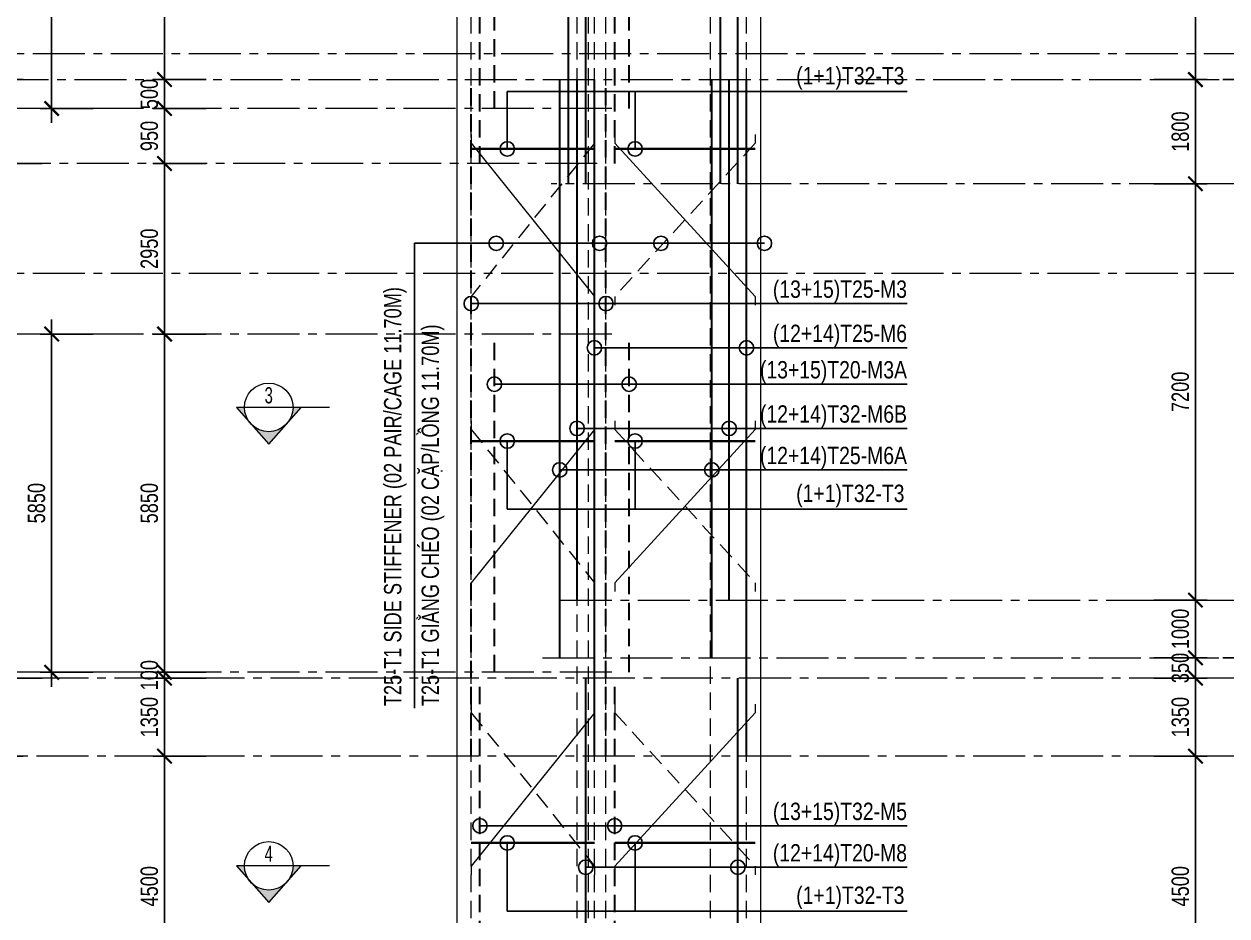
# Model space of a CAD drawing. Header units: millimetres. Extents: x 2611025 to 4139346, y -89870 to 101087.
# Drawn here: x 3475184 to 3495988, y -24263 to -8840 of the extents above; entities that cross this region are included whole.
import ezdxf
from ezdxf.enums import TextEntityAlignment as Align

# ---------------------------------------------------------------- set-up
doc = ezdxf.new("R2010")
doc.units = ezdxf.units.MM
doc.header["$LTSCALE"] = 1200
doc.header["$PDMODE"] = 35
for name, pattern in [('CENTER2', [1.125, 0.75, -0.125, 0.125, -0.125]), ('CONTINOUS', [0]), ('HIDDEN', [0.375, 0.25, -0.125])]:
    doc.linetypes.add(name, pattern=pattern)
for name, color, linetype, lineweight in [('1', 9, 'Continuous', 13), ('BOUND', 3, 'Continuous', 20), ('C1CO', 4, 'Continuous', 35), ('Grid line', 160, 'CENTER2', 5), ('HIDE', 8, 'HIDDEN', 13), ('K-THUOC', 1, 'Continuous', 18), ('LEADER', 8, 'Continuous', 9), ('T1CO', 4, 'Continuous', 20), ('T1HI', 4, 'HIDDEN', 13), ('TCHI', 4, 'HIDDEN', 30), ('TEXTMA', 2, 'Continuous', 13), ('TEXTVN', 2, 'Continuous', 20)]:
    doc.layers.add(name, color=color, linetype=linetype, lineweight=lineweight)
doc.styles.add('DB_Arial', font='arial.ttf', dxfattribs={"width": 0.8})
doc.styles.add('SMTEXT', font='arial.ttf', dxfattribs={"width": 0.75})
doc.styles.add('TEXTVN', font='VHELVCN.TTF', dxfattribs={"width": 0.8})
doc.dimstyles.new('BSV1-100', dxfattribs={"dimtxt": 300, "dimasz": 250, "dimexe": 200, "dimexo": 0, "dimgap": 108, "dimtad": 1, "dimdec": 0, "dimdsep": 46, "dimtxsty": 'SMTEXT', "dimblk": 'ARCHTICK', "dimcen": 100, "dimdle": 250, "dimclrd": 256, "dimclre": 256, "dimclrt": 1, "dimadec": 0, "dimazin": 0, "dimtfac": 1, "dimtdec": 0, "dimtix": 1, "dimtmove": 2, "dimatfit": 3, "dimfxl": 720, "dimfxlon": 1, "dimtolj": 1, "dimtzin": 0, "dimarcsym": 0})
doc.dimstyles.new('BSV25', dxfattribs={"dimtxt": 300, "dimasz": 250, "dimexe": 200, "dimexo": 0, "dimgap": 108, "dimtad": 1, "dimdec": 0, "dimlfac": 0.25, "dimdsep": 46, "dimtxsty": 'SMTEXT', "dimblk": 'ARCHTICK', "dimcen": 100, "dimdle": 250, "dimclrd": 256, "dimclre": 256, "dimclrt": 2, "dimadec": 0, "dimazin": 0, "dimtfac": 1, "dimtdec": 0, "dimtix": 1, "dimtmove": 2, "dimatfit": 3, "dimfxl": 800, "dimfxlon": 1, "dimtolj": 1, "dimtzin": 0, "dimarcsym": 0})

# ---------------------------------------------------------------- blocks, each defined once
blk = doc.blocks.new('_ArchTick')
at = {"color": 0, "linetype": 'ByBlock', "const_width": 0.15}
blk.add_lwpolyline([(-0.5, -0.5), (0.5, 0.5)], dxfattribs=at)
blk = doc.blocks.new('SIGSEC')
at = {"layer": '1', "lineweight": 9}
h = blk.add_hatch(color=256, dxfattribs=at)
h.dxf.hatch_style = 1
h.paths.add_polyline_path([(-420, 0), (-560, 0), (-315, -278, -0.182676)])
h = blk.add_hatch(color=256, dxfattribs=at)
h.dxf.hatch_style = 1
h.paths.add_polyline_path([(560, 0), (420, 0, -0.182676), (315, -278)])
h = blk.add_hatch(color=256, dxfattribs=at)
h.dxf.hatch_style = 1
h.paths.add_polyline_path([(315, -278, -0.451416), (-315, -278), (0, -635)])
at = {"layer": '1', "lineweight": 9, "elevation": 0}
blk.add_lwpolyline([(1050, 0), (-560, 0), (0, -635), (560, 0)], dxfattribs=at)
at = {"layer": '1', "lineweight": 9}
blk.add_circle((0, 0), 420, dxfattribs=at)
at = {"layer": 'BOUND', "lineweight": 9, "style": 'TEXTVN', "width": 0.8}
blk.add_attdef('SEC', text='', height=280, dxfattribs=at).set_placement((0, 210, 0), align=Align.MIDDLE_CENTER)
blk = doc.blocks.new('*D1133')
at = {"layer": 'Defpoints', "color": 0, "transparency": 16777216}
for p in [(3502108, -4850), (3466995, -9350), (3502108, -9350)]:
    blk.add_point(p, dxfattribs=at)
at = {"layer": 'K-THUOC', "lineweight": -2, "transparency": 16777216}
for p, q in [((3466995, -4600), (3466995, -9600)), ((3467715, -4850), (3466795, -4850)), ((3467715, -9350), (3466795, -9350))]:
    blk.add_line(p, q, dxfattribs=at)
at = {"layer": 'K-THUOC', "lineweight": -2, "transparency": 16777216, "xscale": 250, "yscale": 250, "zscale": 250}
for p, rotation in [((3466995, -4850), 90), ((3466995, -9350), 270)]:
    blk.add_blockref('_ArchTick', p, dxfattribs=dict(at, rotation=rotation))
at = {"layer": 'K-THUOC', "color": 1, "transparency": 16777216, "insert": (3466734, -7100), "char_height": 300, "attachment_point": 5, "rotation": 90, "style": 'SMTEXT'}
blk.add_mtext('\\A1;4500', dxfattribs=at)
blk = doc.blocks.new('*D1134')
at = {"layer": 'Defpoints', "color": 0, "transparency": 16777216}
for p in [(3502108, -9350), (3466995, -13150), (3502108, -13150)]:
    blk.add_point(p, dxfattribs=at)
at = {"layer": 'K-THUOC', "lineweight": -2, "transparency": 16777216}
for p, q in [((3466995, -9100), (3466995, -13400)), ((3467715, -9350), (3466795, -9350)), ((3467715, -13150), (3466795, -13150))]:
    blk.add_line(p, q, dxfattribs=at)
at = {"layer": 'K-THUOC', "lineweight": -2, "transparency": 16777216, "xscale": 250, "yscale": 250, "zscale": 250}
for p, rotation in [((3466995, -9350), 90), ((3466995, -13150), 270)]:
    blk.add_blockref('_ArchTick', p, dxfattribs=dict(at, rotation=rotation))
at = {"layer": 'K-THUOC', "color": 1, "transparency": 16777216, "insert": (3466734, -11250), "char_height": 300, "attachment_point": 5, "rotation": 90, "style": 'SMTEXT'}
blk.add_mtext('\\A1;3800', dxfattribs=at)
blk = doc.blocks.new('*D1143')
at = {"layer": 'Defpoints', "color": 0, "transparency": 16777216}
for p in [(3488668, -5750), (3488668, -9800), (3495443, -9800)]:
    blk.add_point(p, dxfattribs=at)
at = {"layer": 'K-THUOC', "lineweight": -2, "transparency": 16777216}
for p, q in [((3495443, -5500), (3495443, -10050)), ((3494723, -5750), (3495643, -5750)), ((3494723, -9800), (3495643, -9800))]:
    blk.add_line(p, q, dxfattribs=at)
at = {"layer": 'K-THUOC', "lineweight": -2, "transparency": 16777216, "xscale": 250, "yscale": 250, "zscale": 250}
for p, rotation in [((3495443, -5750), 90), ((3495443, -9800), 270)]:
    blk.add_blockref('_ArchTick', p, dxfattribs=dict(at, rotation=rotation))
at = {"layer": 'K-THUOC', "color": 1, "transparency": 16777216, "insert": (3495182, -7775), "char_height": 300, "attachment_point": 5, "rotation": 90, "style": 'SMTEXT'}
blk.add_mtext('\\A1;4050', dxfattribs=at)
blk = doc.blocks.new('*D1144')
at = {"layer": 'Defpoints', "color": 0, "transparency": 16777216}
for p in [(3488668, -9800), (3488668, -11600), (3495443, -11600)]:
    blk.add_point(p, dxfattribs=at)
at = {"layer": 'K-THUOC', "lineweight": -2, "transparency": 16777216}
for p, q in [((3495443, -9550), (3495443, -11850)), ((3494723, -9800), (3495643, -9800)), ((3494723, -11600), (3495643, -11600))]:
    blk.add_line(p, q, dxfattribs=at)
at = {"layer": 'K-THUOC', "lineweight": -2, "transparency": 16777216, "xscale": 250, "yscale": 250, "zscale": 250}
for p, rotation in [((3495443, -9800), 90), ((3495443, -11600), 270)]:
    blk.add_blockref('_ArchTick', p, dxfattribs=dict(at, rotation=rotation))
at = {"layer": 'K-THUOC', "color": 1, "transparency": 16777216, "insert": (3495182, -10700), "char_height": 300, "attachment_point": 5, "rotation": 90, "style": 'SMTEXT'}
blk.add_mtext('\\A1;1800', dxfattribs=at)
blk = doc.blocks.new('*D1145')
at = {"layer": 'Defpoints', "color": 0, "transparency": 16777216}
for p in [(3488668, -11600), (3488668, -18800), (3495443, -18800)]:
    blk.add_point(p, dxfattribs=at)
at = {"layer": 'K-THUOC', "lineweight": -2, "transparency": 16777216}
for p, q in [((3495443, -11350), (3495443, -19050)), ((3494723, -11600), (3495643, -11600)), ((3494723, -18800), (3495643, -18800))]:
    blk.add_line(p, q, dxfattribs=at)
at = {"layer": 'K-THUOC', "lineweight": -2, "transparency": 16777216, "xscale": 250, "yscale": 250, "zscale": 250}
for p, rotation in [((3495443, -11600), 90), ((3495443, -18800), 270)]:
    blk.add_blockref('_ArchTick', p, dxfattribs=dict(at, rotation=rotation))
at = {"layer": 'K-THUOC', "color": 1, "transparency": 16777216, "insert": (3495182, -15200), "char_height": 300, "attachment_point": 5, "rotation": 90, "style": 'SMTEXT'}
blk.add_mtext('\\A1;7200', dxfattribs=at)
blk = doc.blocks.new('*D1146')
at = {"layer": 'Defpoints', "color": 0, "transparency": 16777216}
for p in [(3488668, -18800), (3488668, -19800), (3495443, -19800)]:
    blk.add_point(p, dxfattribs=at)
at = {"layer": 'K-THUOC', "lineweight": -2, "transparency": 16777216}
for p, q in [((3495443, -18550), (3495443, -20050)), ((3494723, -18800), (3495643, -18800)), ((3494723, -19800), (3495643, -19800))]:
    blk.add_line(p, q, dxfattribs=at)
at = {"layer": 'K-THUOC', "lineweight": -2, "transparency": 16777216, "xscale": 250, "yscale": 250, "zscale": 250}
for p, rotation in [((3495443, -18800), 90), ((3495443, -19800), 270)]:
    blk.add_blockref('_ArchTick', p, dxfattribs=dict(at, rotation=rotation))
at = {"layer": 'K-THUOC', "color": 1, "transparency": 16777216, "insert": (3495182, -19300), "char_height": 300, "attachment_point": 5, "rotation": 90, "style": 'SMTEXT'}
blk.add_mtext('\\A1;1000', dxfattribs=at)
blk = doc.blocks.new('*D1147')
at = {"layer": 'Defpoints', "color": 0, "transparency": 16777216}
for p in [(3488668, -20150), (3488668, -21500), (3495443, -21500)]:
    blk.add_point(p, dxfattribs=at)
at = {"layer": 'K-THUOC', "lineweight": -2, "transparency": 16777216}
for p, q in [((3495443, -19900), (3495443, -21750)), ((3494723, -20150), (3495643, -20150)), ((3494723, -21500), (3495643, -21500))]:
    blk.add_line(p, q, dxfattribs=at)
at = {"layer": 'K-THUOC', "lineweight": -2, "transparency": 16777216, "xscale": 250, "yscale": 250, "zscale": 250}
for p, rotation in [((3495443, -20150), 90), ((3495443, -21500), 270)]:
    blk.add_blockref('_ArchTick', p, dxfattribs=dict(at, rotation=rotation))
at = {"layer": 'K-THUOC', "color": 1, "transparency": 16777216, "insert": (3495182, -20825), "char_height": 300, "attachment_point": 5, "rotation": 90, "style": 'SMTEXT'}
blk.add_mtext('\\A1;1350', dxfattribs=at)
blk = doc.blocks.new('*D1148')
at = {"layer": 'Defpoints', "color": 0, "transparency": 16777216}
for p in [(3488668, -21500), (3488668, -26000), (3495443, -26000)]:
    blk.add_point(p, dxfattribs=at)
at = {"layer": 'K-THUOC', "lineweight": -2, "transparency": 16777216}
for p, q in [((3495443, -21250), (3495443, -26250)), ((3494723, -21500), (3495643, -21500)), ((3494723, -26000), (3495643, -26000))]:
    blk.add_line(p, q, dxfattribs=at)
at = {"layer": 'K-THUOC', "lineweight": -2, "transparency": 16777216, "xscale": 250, "yscale": 250, "zscale": 250}
for p, rotation in [((3495443, -21500), 90), ((3495443, -26000), 270)]:
    blk.add_blockref('_ArchTick', p, dxfattribs=dict(at, rotation=rotation))
at = {"layer": 'K-THUOC', "color": 1, "transparency": 16777216, "insert": (3495182, -23750), "char_height": 300, "attachment_point": 5, "rotation": 90, "style": 'SMTEXT'}
blk.add_mtext('\\A1;4500', dxfattribs=at)
blk = doc.blocks.new('*D1149')
at = {"layer": 'Defpoints', "color": 0, "transparency": 16777216}
for p in [(3488168, -20150), (3499248, -20150), (3488168, -26000)]:
    blk.add_point(p, dxfattribs=at)
at = {"layer": 'K-THUOC', "lineweight": -2, "transparency": 16777216}
for p, q in [((3499248, -26250), (3499248, -19900)), ((3498528, -20150), (3499448, -20150)), ((3498528, -26000), (3499448, -26000))]:
    blk.add_line(p, q, dxfattribs=at)
at = {"layer": 'K-THUOC', "lineweight": -2, "transparency": 16777216, "xscale": 250, "yscale": 250, "zscale": 250}
for p, rotation in [((3499248, -20150), 90), ((3499248, -26000), 270)]:
    blk.add_blockref('_ArchTick', p, dxfattribs=dict(at, rotation=rotation))
at = {"layer": 'K-THUOC', "color": 1, "transparency": 16777216, "insert": (3498987, -23075), "char_height": 300, "attachment_point": 5, "rotation": 90, "style": 'SMTEXT'}
blk.add_mtext('\\A1;5850', dxfattribs=at)
blk = doc.blocks.new('*D1150')
at = {"layer": 'Defpoints', "color": 0, "transparency": 16777216}
for p in [(3488318, -9800), (3498931, -9800), (3488318, -21500)]:
    blk.add_point(p, dxfattribs=at)
at = {"layer": 'K-THUOC', "lineweight": -2, "transparency": 16777216}
for p, q in [((3498931, -21750), (3498931, -9550)), ((3498211, -9800), (3499131, -9800)), ((3498211, -21500), (3499131, -21500))]:
    blk.add_line(p, q, dxfattribs=at)
at = {"layer": 'K-THUOC', "lineweight": -2, "transparency": 16777216, "xscale": 250, "yscale": 250, "zscale": 250}
for p, rotation in [((3498931, -9800), 90), ((3498931, -21500), 270)]:
    blk.add_blockref('_ArchTick', p, dxfattribs=dict(at, rotation=rotation))
at = {"layer": 'K-THUOC', "color": 1, "transparency": 16777216, "insert": (3498670, -15650), "char_height": 300, "attachment_point": 5, "rotation": 90, "style": 'SMTEXT'}
blk.add_mtext('\\A1;11700', dxfattribs=at)
blk = doc.blocks.new('*D1151')
at = {"layer": 'Defpoints', "color": 0, "transparency": 16777216}
for p in [(3488168, -2600), (3499248, -2600), (3488168, -11600)]:
    blk.add_point(p, dxfattribs=at)
at = {"layer": 'K-THUOC', "lineweight": -2, "transparency": 16777216}
for p, q in [((3499248, -11850), (3499248, -2350)), ((3498528, -2600), (3499448, -2600)), ((3498528, -11600), (3499448, -11600))]:
    blk.add_line(p, q, dxfattribs=at)
at = {"layer": 'K-THUOC', "lineweight": -2, "transparency": 16777216, "xscale": 250, "yscale": 250, "zscale": 250}
for p, rotation in [((3499248, -2600), 90), ((3499248, -11600), 270)]:
    blk.add_blockref('_ArchTick', p, dxfattribs=dict(at, rotation=rotation))
at = {"layer": 'K-THUOC', "color": 1, "transparency": 16777216, "insert": (3498987, -7100), "char_height": 300, "attachment_point": 5, "rotation": 90, "style": 'SMTEXT'}
blk.add_mtext('\\A1;9000', dxfattribs=at)
blk = doc.blocks.new('*D1153')
at = {"layer": 'Defpoints', "color": 0, "transparency": 16777216}
for p in [(3488018, -9800), (3498039, -9800), (3486758, -18800)]:
    blk.add_point(p, dxfattribs=at)
at = {"layer": 'K-THUOC', "lineweight": -2, "transparency": 16777216}
for p, q in [((3498039, -19050), (3498039, -9550)), ((3497319, -9800), (3498239, -9800)), ((3497319, -18800), (3498239, -18800))]:
    blk.add_line(p, q, dxfattribs=at)
at = {"layer": 'K-THUOC', "lineweight": -2, "transparency": 16777216, "xscale": 250, "yscale": 250, "zscale": 250}
for p, rotation in [((3498039, -9800), 90), ((3498039, -18800), 270)]:
    blk.add_blockref('_ArchTick', p, dxfattribs=dict(at, rotation=rotation))
at = {"layer": 'K-THUOC', "color": 1, "transparency": 16777216, "insert": (3497778, -14300), "char_height": 300, "attachment_point": 5, "rotation": 90, "style": 'SMTEXT'}
blk.add_mtext('\\A1;9000', dxfattribs=at)
blk = doc.blocks.new('*D1154')
at = {"layer": 'Defpoints', "color": 0, "transparency": 16777216}
for p in [(3487718, -9800), (3496634, -9800), (3486458, -19800)]:
    blk.add_point(p, dxfattribs=at)
at = {"layer": 'K-THUOC', "lineweight": -2, "transparency": 16777216}
for p, q in [((3496634, -20050), (3496634, -9550)), ((3495914, -9800), (3496834, -9800)), ((3495914, -19800), (3496834, -19800))]:
    blk.add_line(p, q, dxfattribs=at)
at = {"layer": 'K-THUOC', "lineweight": -2, "transparency": 16777216, "xscale": 250, "yscale": 250, "zscale": 250}
for p, rotation in [((3496634, -9800), 90), ((3496634, -19800), 270)]:
    blk.add_blockref('_ArchTick', p, dxfattribs=dict(at, rotation=rotation))
at = {"layer": 'K-THUOC', "color": 1, "transparency": 16777216, "insert": (3496373, -14800), "char_height": 300, "attachment_point": 5, "rotation": 90, "style": 'SMTEXT'}
blk.add_mtext('\\A1;10000', dxfattribs=at)
blk = doc.blocks.new('*D1156')
at = {"layer": 'Defpoints', "color": 0, "transparency": 16777216}
for p in [(3482668, -2500), (3477613, -9800), (3482668, -9800)]:
    blk.add_point(p, dxfattribs=at)
at = {"layer": 'K-THUOC', "lineweight": -2, "transparency": 16777216}
for p, q in [((3477613, -2250), (3477613, -10050)), ((3478333, -2500), (3477413, -2500)), ((3478333, -9800), (3477413, -9800))]:
    blk.add_line(p, q, dxfattribs=at)
at = {"layer": 'K-THUOC', "lineweight": -2, "transparency": 16777216, "xscale": 250, "yscale": 250, "zscale": 250}
for p, rotation in [((3477613, -2500), 90), ((3477613, -9800), 270)]:
    blk.add_blockref('_ArchTick', p, dxfattribs=dict(at, rotation=rotation))
at = {"layer": 'K-THUOC', "color": 1, "transparency": 16777216, "insert": (3477351, -6150), "char_height": 300, "attachment_point": 5, "rotation": 90, "style": 'SMTEXT'}
blk.add_mtext('\\A1;7300', dxfattribs=at)
blk = doc.blocks.new('*D1157')
at = {"layer": 'Defpoints', "color": 0, "transparency": 16777216}
for p in [(3482668, -11250), (3477613, -14200), (3482668, -14200)]:
    blk.add_point(p, dxfattribs=at)
at = {"layer": 'K-THUOC', "lineweight": -2, "transparency": 16777216}
for p, q in [((3477613, -11000), (3477613, -14450)), ((3478333, -11250), (3477413, -11250)), ((3478333, -14200), (3477413, -14200))]:
    blk.add_line(p, q, dxfattribs=at)
at = {"layer": 'K-THUOC', "lineweight": -2, "transparency": 16777216, "xscale": 250, "yscale": 250, "zscale": 250}
for p, rotation in [((3477613, -11250), 90), ((3477613, -14200), 270)]:
    blk.add_blockref('_ArchTick', p, dxfattribs=dict(at, rotation=rotation))
at = {"layer": 'K-THUOC', "color": 1, "transparency": 16777216, "insert": (3477351, -12725), "char_height": 300, "attachment_point": 5, "rotation": 90, "style": 'SMTEXT'}
blk.add_mtext('\\A1;2950', dxfattribs=at)
blk = doc.blocks.new('*D1158')
at = {"layer": 'Defpoints', "color": 0, "transparency": 16777216}
for p in [(3482668, -20150), (3477613, -21500), (3482668, -21500)]:
    blk.add_point(p, dxfattribs=at)
at = {"layer": 'K-THUOC', "lineweight": -2, "transparency": 16777216}
for p, q in [((3477613, -19900), (3477613, -21750)), ((3478333, -20150), (3477413, -20150)), ((3478333, -21500), (3477413, -21500))]:
    blk.add_line(p, q, dxfattribs=at)
at = {"layer": 'K-THUOC', "lineweight": -2, "transparency": 16777216, "xscale": 250, "yscale": 250, "zscale": 250}
for p, rotation in [((3477613, -20150), 90), ((3477613, -21500), 270)]:
    blk.add_blockref('_ArchTick', p, dxfattribs=dict(at, rotation=rotation))
at = {"layer": 'K-THUOC', "color": 1, "transparency": 16777216, "insert": (3477351, -20825), "char_height": 300, "attachment_point": 5, "rotation": 90, "style": 'SMTEXT'}
blk.add_mtext('\\A1;1350', dxfattribs=at)
blk = doc.blocks.new('*D1159')
at = {"layer": 'Defpoints', "color": 0, "transparency": 16777216}
for p in [(3482668, -21500), (3477613, -26000), (3482668, -26000)]:
    blk.add_point(p, dxfattribs=at)
at = {"layer": 'K-THUOC', "lineweight": -2, "transparency": 16777216}
for p, q in [((3477613, -21250), (3477613, -26250)), ((3478333, -21500), (3477413, -21500)), ((3478333, -26000), (3477413, -26000))]:
    blk.add_line(p, q, dxfattribs=at)
at = {"layer": 'K-THUOC', "lineweight": -2, "transparency": 16777216, "xscale": 250, "yscale": 250, "zscale": 250}
for p, rotation in [((3477613, -21500), 90), ((3477613, -26000), 270)]:
    blk.add_blockref('_ArchTick', p, dxfattribs=dict(at, rotation=rotation))
at = {"layer": 'K-THUOC', "color": 1, "transparency": 16777216, "insert": (3477351, -23750), "char_height": 300, "attachment_point": 5, "rotation": 90, "style": 'SMTEXT'}
blk.add_mtext('\\A1;4500', dxfattribs=at)
blk = doc.blocks.new('*D1160')
at = {"layer": 'Defpoints', "color": 0, "transparency": 16777216}
for p in [(3474776, -20150), (3483018, -20150), (3483018, -26000)]:
    blk.add_point(p, dxfattribs=at)
at = {"layer": 'K-THUOC', "lineweight": -2, "transparency": 16777216}
for p, q in [((3474776, -26250), (3474776, -19900)), ((3475496, -20150), (3474576, -20150)), ((3475496, -26000), (3474576, -26000))]:
    blk.add_line(p, q, dxfattribs=at)
at = {"layer": 'K-THUOC', "lineweight": -2, "transparency": 16777216, "xscale": 250, "yscale": 250, "zscale": 250}
for p, rotation in [((3474776, -20150), 90), ((3474776, -26000), 270)]:
    blk.add_blockref('_ArchTick', p, dxfattribs=dict(at, rotation=rotation))
at = {"layer": 'K-THUOC', "color": 1, "transparency": 16777216, "insert": (3474514, -23075), "char_height": 300, "attachment_point": 5, "rotation": 90, "style": 'SMTEXT'}
blk.add_mtext('\\A1;5850', dxfattribs=at)
blk = doc.blocks.new('*D1161')
at = {"layer": 'Defpoints', "color": 0, "transparency": 16777216}
for p in [(3474448, -9800), (3482868, -9800), (3482868, -21500)]:
    blk.add_point(p, dxfattribs=at)
at = {"layer": 'K-THUOC', "lineweight": -2, "transparency": 16777216}
for p, q in [((3474448, -21750), (3474448, -9550)), ((3475168, -9800), (3474248, -9800)), ((3475168, -21500), (3474248, -21500))]:
    blk.add_line(p, q, dxfattribs=at)
at = {"layer": 'K-THUOC', "lineweight": -2, "transparency": 16777216, "xscale": 250, "yscale": 250, "zscale": 250}
for p, rotation in [((3474448, -9800), 90), ((3474448, -21500), 270)]:
    blk.add_blockref('_ArchTick', p, dxfattribs=dict(at, rotation=rotation))
at = {"layer": 'K-THUOC', "color": 1, "transparency": 16777216, "insert": (3474187, -15650), "char_height": 300, "attachment_point": 5, "rotation": 90, "style": 'SMTEXT'}
blk.add_mtext('\\A1;11700', dxfattribs=at)
blk = doc.blocks.new('*D1162')
at = {"layer": 'Defpoints', "color": 0, "transparency": 16777216}
for p in [(3474776, 450), (3483018, 450), (3483018, -11250)]:
    blk.add_point(p, dxfattribs=at)
at = {"layer": 'K-THUOC', "lineweight": -2, "transparency": 16777216}
for p, q in [((3474776, -11500), (3474776, 700)), ((3475496, 450), (3474576, 450)), ((3475496, -11250), (3474576, -11250))]:
    blk.add_line(p, q, dxfattribs=at)
at = {"layer": 'K-THUOC', "lineweight": -2, "transparency": 16777216, "xscale": 250, "yscale": 250, "zscale": 250}
for p, rotation in [((3474776, 450), 90), ((3474776, -11250), 270)]:
    blk.add_blockref('_ArchTick', p, dxfattribs=dict(at, rotation=rotation))
at = {"layer": 'K-THUOC', "color": 1, "transparency": 16777216, "insert": (3474514, -5400), "char_height": 300, "attachment_point": 5, "rotation": 90, "style": 'SMTEXT'}
blk.add_mtext('\\A1;11700', dxfattribs=at)
blk = doc.blocks.new('*D1163')
at = {"layer": 'Defpoints', "color": 0, "transparency": 16777216}
for p in [(3483268, -2500), (3475661, -10300), (3483268, -10300)]:
    blk.add_point(p, dxfattribs=at)
at = {"layer": 'K-THUOC', "lineweight": -2, "transparency": 16777216}
for p, q in [((3475661, -2250), (3475661, -10550)), ((3476381, -2500), (3475461, -2500)), ((3476381, -10300), (3475461, -10300))]:
    blk.add_line(p, q, dxfattribs=at)
at = {"layer": 'K-THUOC', "lineweight": -2, "transparency": 16777216, "xscale": 250, "yscale": 250, "zscale": 250}
for p, rotation in [((3475661, -2500), 90), ((3475661, -10300), 270)]:
    blk.add_blockref('_ArchTick', p, dxfattribs=dict(at, rotation=rotation))
at = {"layer": 'K-THUOC', "color": 1, "transparency": 16777216, "insert": (3475400, -6400), "char_height": 300, "attachment_point": 5, "rotation": 90, "style": 'SMTEXT'}
blk.add_mtext('\\A1;7800', dxfattribs=at)
blk = doc.blocks.new('*D1164')
at = {"layer": 'Defpoints', "color": 0, "transparency": 16777216}
for p in [(3483468, -14200), (3475661, -20050), (3483268, -20050)]:
    blk.add_point(p, dxfattribs=at)
at = {"layer": 'K-THUOC', "lineweight": -2, "transparency": 16777216}
for p, q in [((3475661, -13950), (3475661, -20300)), ((3476381, -14200), (3475461, -14200)), ((3476381, -20050), (3475461, -20050))]:
    blk.add_line(p, q, dxfattribs=at)
at = {"layer": 'K-THUOC', "lineweight": -2, "transparency": 16777216, "xscale": 250, "yscale": 250, "zscale": 250}
for p, rotation in [((3475661, -14200), 90), ((3475661, -20050), 270)]:
    blk.add_blockref('_ArchTick', p, dxfattribs=dict(at, rotation=rotation))
at = {"layer": 'K-THUOC', "color": 1, "transparency": 16777216, "insert": (3475400, -17125), "char_height": 300, "attachment_point": 5, "rotation": 90, "style": 'SMTEXT'}
blk.add_mtext('\\A1;5850', dxfattribs=at)
blk = doc.blocks.new('*D1165')
at = {"layer": 'Defpoints', "color": 0, "transparency": 16777216}
for p in [(3482668, -10301), (3477613, -11250), (3482668, -11250)]:
    blk.add_point(p, dxfattribs=at)
at = {"layer": 'K-THUOC', "lineweight": -2, "transparency": 16777216}
for p, q in [((3477613, -10051), (3477613, -11500)), ((3478333, -10301), (3477413, -10301)), ((3478333, -11250), (3477413, -11250))]:
    blk.add_line(p, q, dxfattribs=at)
at = {"layer": 'K-THUOC', "lineweight": -2, "transparency": 16777216, "xscale": 250, "yscale": 250, "zscale": 250}
for p, rotation in [((3477613, -10301), 90), ((3477613, -11250), 270)]:
    blk.add_blockref('_ArchTick', p, dxfattribs=dict(at, rotation=rotation))
at = {"layer": 'K-THUOC', "color": 1, "transparency": 16777216, "insert": (3477351, -10775), "char_height": 300, "attachment_point": 5, "rotation": 90, "style": 'SMTEXT'}
blk.add_mtext('\\A1;950', dxfattribs=at)
blk = doc.blocks.new('*D1166')
at = {"layer": 'Defpoints', "color": 0, "transparency": 16777216}
for p in [(3482668, -14200), (3477613, -20050), (3482668, -20050)]:
    blk.add_point(p, dxfattribs=at)
at = {"layer": 'K-THUOC', "lineweight": -2, "transparency": 16777216}
for p, q in [((3477613, -13950), (3477613, -20300)), ((3478333, -14200), (3477413, -14200)), ((3478333, -20050), (3477413, -20050))]:
    blk.add_line(p, q, dxfattribs=at)
at = {"layer": 'K-THUOC', "lineweight": -2, "transparency": 16777216, "xscale": 250, "yscale": 250, "zscale": 250}
for p, rotation in [((3477613, -14200), 90), ((3477613, -20050), 270)]:
    blk.add_blockref('_ArchTick', p, dxfattribs=dict(at, rotation=rotation))
at = {"layer": 'K-THUOC', "color": 1, "transparency": 16777216, "insert": (3477351, -17125), "char_height": 300, "attachment_point": 5, "rotation": 90, "style": 'SMTEXT'}
blk.add_mtext('\\A1;5850', dxfattribs=at)
blk = doc.blocks.new('*D1175')
at = {"layer": 'Defpoints', "color": 0, "transparency": 16777216}
for p in [(3477613, -20050), (3482668, -20050), (3482668, -20150)]:
    blk.add_point(p, dxfattribs=at)
at = {"layer": 'K-THUOC', "lineweight": -2, "transparency": 16777216}
for p, q in [((3477613, -20050), (3477613, -19800)), ((3478333, -20050), (3477413, -20050)), ((3478333, -20150), (3477413, -20150)), ((3477613, -20150), (3477613, -20050)), ((3477613, -20150), (3477613, -20400))]:
    blk.add_line(p, q, dxfattribs=at)
at = {"layer": 'K-THUOC', "lineweight": -2, "transparency": 16777216, "xscale": 250, "yscale": 250, "zscale": 250}
for p, rotation in [((3477613, -20050), 270), ((3477613, -20150), 90)]:
    blk.add_blockref('_ArchTick', p, dxfattribs=dict(at, rotation=rotation))
at = {"layer": 'K-THUOC', "color": 1, "transparency": 16777216, "insert": (3477351, -20100), "char_height": 300, "attachment_point": 5, "rotation": 90, "style": 'SMTEXT'}
blk.add_mtext('\\A1;100', dxfattribs=at)
blk = doc.blocks.new('*D1176')
at = {"layer": 'Defpoints', "color": 0, "transparency": 16777216}
for p in [(3477613, -9800), (3482668, -9800), (3482668, -10301)]:
    blk.add_point(p, dxfattribs=at)
at = {"layer": 'K-THUOC', "lineweight": -2, "transparency": 16777216}
for p, q in [((3477613, -9800), (3477613, -9550)), ((3478333, -9800), (3477413, -9800)), ((3477613, -10301), (3477613, -9800)), ((3478333, -10301), (3477413, -10301)), ((3477613, -10301), (3477613, -10551))]:
    blk.add_line(p, q, dxfattribs=at)
at = {"layer": 'K-THUOC', "lineweight": -2, "transparency": 16777216, "xscale": 250, "yscale": 250, "zscale": 250}
for p, rotation in [((3477613, -9800), 270), ((3477613, -10301), 90)]:
    blk.add_blockref('_ArchTick', p, dxfattribs=dict(at, rotation=rotation))
at = {"layer": 'K-THUOC', "color": 1, "transparency": 16777216, "insert": (3477351, -10050), "char_height": 300, "attachment_point": 5, "rotation": 90, "style": 'SMTEXT'}
blk.add_mtext('\\A1;500', dxfattribs=at)
blk = doc.blocks.new('*D1177')
at = {"layer": 'Defpoints', "color": 0, "transparency": 16777216}
for p in [(3487868, -5750), (3487868, -11600), (3497153, -11600)]:
    blk.add_point(p, dxfattribs=at)
at = {"layer": 'K-THUOC', "lineweight": -2, "transparency": 16777216}
for p, q in [((3497153, -5500), (3497153, -11850)), ((3496433, -5750), (3497353, -5750)), ((3496433, -11600), (3497353, -11600))]:
    blk.add_line(p, q, dxfattribs=at)
at = {"layer": 'K-THUOC', "lineweight": -2, "transparency": 16777216, "xscale": 250, "yscale": 250, "zscale": 250}
for p, rotation in [((3497153, -5750), 90), ((3497153, -11600), 270)]:
    blk.add_blockref('_ArchTick', p, dxfattribs=dict(at, rotation=rotation))
at = {"layer": 'K-THUOC', "color": 1, "transparency": 16777216, "insert": (3496892, -8675), "char_height": 300, "attachment_point": 5, "rotation": 90, "style": 'SMTEXT'}
blk.add_mtext('\\A1;5850', dxfattribs=at)
blk = doc.blocks.new('*D1139')
at = {"layer": 'Defpoints', "color": 0, "transparency": 16777216}
for p in [(3488668, -19800), (3488668, -20150), (3495443, -20150)]:
    blk.add_point(p, dxfattribs=at)
at = {"layer": 'K-THUOC', "lineweight": -2, "transparency": 16777216}
for p, q in [((3495443, -19800), (3495443, -19550)), ((3494723, -19800), (3495643, -19800)), ((3495443, -19800), (3495443, -20150)), ((3494723, -20150), (3495643, -20150)), ((3495443, -20150), (3495443, -20400))]:
    blk.add_line(p, q, dxfattribs=at)
at = {"layer": 'K-THUOC', "lineweight": -2, "transparency": 16777216, "xscale": 250, "yscale": 250, "zscale": 250}
for p, rotation in [((3495443, -19800), 270), ((3495443, -20150), 90)]:
    blk.add_blockref('_ArchTick', p, dxfattribs=dict(at, rotation=rotation))
at = {"layer": 'K-THUOC', "color": 1, "transparency": 16777216, "insert": (3495182, -19975), "char_height": 300, "attachment_point": 5, "rotation": 90, "style": 'SMTEXT'}
blk.add_mtext('\\A1;350', dxfattribs=at)

msp = doc.modelspace()

# ---------------------------------------------------------------- linework, layer by layer
at = {"layer": 'BOUND'}
msp.add_line((3482668.4, -500), (3482668.4, -45000), dxfattribs=at)
msp.add_lwpolyline([(3482668.4, -45000), (3487928.4, -45000), (3487928.4, -500)], dxfattribs=at)
at = {"layer": 'C1CO'}
for p, q in [((3482918.4, -11000), (3485048.4, -11000)), ((3485398.4, -11000), (3487828.4, -11000)), ((3482918.4, -16050), (3485048.4, -16050)), ((3485398.4, -16050), (3487828.4, -16050)), ((3482918.4, -23000), (3485048.4, -23000)), ((3485398.4, -23000), (3487828.4, -23000))]:
    msp.add_line(p, q, dxfattribs=at)
at = {"layer": 'Grid line', "color": 2}
for p, q in [((3463185.5, -9350), (3502108, -9350)), ((3463185.5, -13150), (3502108, -13150))]:
    msp.add_line(p, q, dxfattribs=at)
at = {"layer": 'Grid line'}
for p, q in [((3467954.8, -9800.3), (3499248.1, -9800.3)), ((3485348.4, -10299.7), (3467954.8, -10299.7)), ((3485098.4, -11250.3), (3467954.8, -11250.3)), ((3499248.1, -11600.3), (3484298.4, -11600.3)), ((3485348.4, -14200), (3467954.8, -14200)), ((3484448.4, -18800), (3499248.1, -18800)), ((3484148.4, -19800), (3499248.1, -19800)), ((3485348.4, -20050), (3467954.8, -20050)), ((3499248.1, -20150), (3467954.8, -20150)), ((3499248.1, -21500), (3467954.8, -21500))]:
    msp.add_line(p, q, dxfattribs=at)
at = {"layer": 'HIDE'}
for p, q in [((3482918.4, -45000), (3482918.4, 210)), ((3485048.4, -45000), (3485048.4, 210)), ((3485248.4, -45000), (3485248.4, 210)), ((3487678.4, -45000), (3487678.4, 210)), ((3482918.4, -45000), (3482918.4, -500)), ((3484748.4, -45000), (3484748.4, -500)), ((3484948.4, -45000), (3484948.4, -500)), ((3487058.4, -45000), (3487058.4, -500))]:
    msp.add_line(p, q, dxfattribs=at)
at = {"layer": 'T1CO'}
for points in [[(3482918.4, -10750.3), (3482918.4, -10900.3), (3485048.4, -13550.3), (3485048.4, -13700.3)], [(3485398.4, -10750.3), (3485398.4, -10900.3), (3487828.4, -13550.3), (3487828.4, -13700.3)], [(3485048.4, -15700), (3485048.4, -15850), (3482918.4, -18500), (3482918.4, -18650)], [(3487828.4, -15700), (3487828.4, -15850), (3485398.4, -18500), (3485398.4, -18650)], [(3485048.4, -20600), (3485048.4, -20750), (3482918.4, -23400), (3482918.4, -23550)], [(3487828.4, -20600), (3487828.4, -20750), (3485398.4, -23400), (3485398.4, -23550)]]:
    msp.add_lwpolyline(points, dxfattribs=at)
at = {"layer": 'T1HI'}
for points in [[(3485048.4, -10750.3), (3485048.4, -10900.3), (3482918.4, -13550.3), (3482918.4, -13700.3)], [(3487828.4, -10750.3), (3487828.4, -10900.3), (3485398.4, -13550.3), (3485398.4, -13700.3)], [(3482918.4, -15700), (3482918.4, -15850), (3485048.4, -18500), (3485048.4, -18650)], [(3485398.4, -15700), (3485398.4, -15850), (3487828.4, -18500), (3487828.4, -18650)], [(3482918.4, -20600), (3482918.4, -20750), (3485048.4, -23400), (3485048.4, -23550)], [(3485398.4, -20600), (3485398.4, -20750), (3487828.4, -23400), (3487828.4, -23550)]]:
    msp.add_lwpolyline(points, dxfattribs=at)
at = {"layer": 'TCHI', "linetype": 'HIDDEN'}
for points in [[(3483068.4, -11250.3), (3483068.4, 450)], [(3485398.4, -11250.3), (3485398.4, 450)], [(3483318.4, -10299.7), (3483318.4, -2499.7)], [(3485648.4, -10299.7), (3485648.4, -2499.7)], [(3482918.4, -21500), (3482918.4, -9800)], [(3485248.4, -21500), (3485248.4, -9800)], [(3483318.4, -20050), (3483318.4, -14200)], [(3485648.4, -20050), (3485648.4, -14200)], [(3483068.4, -26000), (3483068.4, -20150)], [(3485398.4, -26000), (3485398.4, -20150)]]:
    msp.add_lwpolyline(points, dxfattribs=at)
at = {"layer": 'TCHI', "linetype": 'CONTINOUS'}
for points in [[(3484898.4, -11600.3), (3484898.4, -2600.3)], [(3487528.4, -11600.3), (3487528.4, -2600.3)], [(3484748.4, -18800), (3484748.4, -9800.3)], [(3485048.4, -21500), (3485048.4, -9800.3)], [(3487378.4, -18800), (3487378.4, -9800.3)], [(3487678.4, -21500), (3487678.4, -9800.3)], [(3484898.4, -26000), (3484898.4, -20150)], [(3487528.4, -26000), (3487528.4, -20150)]]:
    msp.add_lwpolyline(points, dxfattribs=at)
at = {"layer": 'TCHI', "color": 6, "linetype": 'CONTINOUS'}
for points in [[(3484598.4, -11600.3), (3484598.4, -5750.3)], [(3487228.4, -11600.3), (3487228.4, -5750.3)], [(3484448.4, -19800), (3484448.4, -9800.3)], [(3487078.4, -19800), (3487078.4, -9800.3)]]:
    msp.add_lwpolyline(points, dxfattribs=at)

# ---------------------------------------------------------------- block references
at = {"layer": '1', "lineweight": 20}
for p, values in [((3479415.4, -15469), {'SEC': '3'}), ((3479415.4, -23397.2, 0), {'SEC': '4'})]:
    msp.add_blockref('SIGSEC', p, dxfattribs=at).add_auto_attribs(values)

# ---------------------------------------------------------------- texts
at = {"layer": 'TEXTMA', "style": 'DB_Arial', "width": 0.8}
for s, p in [('(1+1)T32-T3', (3490410.1, -9883.5)), ('(13+15)T25-M3', (3490454.3, -13573.8)), ('(12+14)T25-M6', (3490454.3, -14338.5)), ('(13+15)T20-M3A', (3490454.3, -14967.9)), ('(12+14)T32-M6B', (3490454.3, -15732.6)), ('(12+14)T25-M6A', (3490454.3, -16449.7)), ('(1+1)T32-T3', (3490410.1, -17104.9)), ('(13+15)T32-M5', (3490454.3, -22604.4)), ('(12+14)T20-M8', (3490454.3, -23321.5)), ('(1+1)T32-T3', (3490410.1, -24054.9))]:
    msp.add_text(s, height=300, rotation=360, dxfattribs=at).set_placement(p, align=Align.RIGHT)
at = {"layer": 'TEXTVN', "lineweight": 20, "style": 'SMTEXT', "width": 0.75}
for s, p in [('T25-T1 SIDE STIFFENER (02 PAIR/CAGE 11.70M)', (3481709.4, -20635.9)), ('T25-T1 GIẰNG CHÉO (02 CẶP/LỒNG 11.70M)', (3482359.4, -20635.9))]:
    msp.add_text(s, height=300, rotation=90, dxfattribs=at).set_placement(p)

# ---------------------------------------------------------------- dimensions: what is measured, and where the dimension line sits
at = {"layer": 'K-THUOC'}
for base, p1, p2, picture, middle in [((3474775.5, 450), (3483018.4, -11250.3), (3483018.4, 450), '*D1162', (3474514.3, -5400.2)), ((3475660.8, -10299.7), (3483268.4, -2499.7), (3483268.4, -10299.7), '*D1163', (3475399.7, -6399.7)), ((3477612.6, -9800.3), (3482668.4, -2500), (3482668.4, -9800.3), '*D1156', (3477351.3, -6150.2)), ((3499248.1, -2600.3), (3488168.4, -11600.3), (3488168.4, -2600.3), '*D1151', (3498986.9, -7100.3)), ((3466994.8, -9350), (3502108, -4850), (3502108, -9350), '*D1133', (3466733.6, -7100)), ((3497153.4, -11600.3), (3487868.4, -5750.3), (3487868.4, -11600.3), '*D1177', (3496892.3, -8675.3)), ((3495443.4, -9800.3), (3488668.4, -5750.3), (3488668.4, -9800.3), '*D1143', (3495182.2, -7775.3)), ((3466994.8, -13150), (3502108, -9350), (3502108, -13150), '*D1134', (3466733.5, -11250)), ((3474447.9, -9800), (3482868.4, -21500), (3482868.4, -9800), '*D1161', (3474186.8, -15650)), ((3477612.6, -9800.3), (3482668.4, -10300.7), (3482668.4, -9800.3), '*D1176', (3477351.4, -10050.5)), ((3496634, -9800.3), (3486458.4, -19800), (3487718.4, -9800.3), '*D1154', (3496372.8, -14800.2)), ((3498038.9, -9800.3), (3486758.4, -18800), (3488018.4, -9800.3), '*D1153', (3497777.8, -14300.2)), ((3498931.5, -9800.3), (3488318.4, -21500), (3488318.4, -9800.3), '*D1150', (3498670.3, -15650.2)), ((3495443.4, -11600.3), (3488668.4, -9800.3), (3488668.4, -11600.3), '*D1144', (3495182.2, -10700.3)), ((3477612.6, -11250.3), (3482668.4, -10300.7), (3482668.4, -11250.3), '*D1165', (3477351.4, -10775.5)), ((3477612.6, -14200), (3482668.4, -11250.3), (3482668.4, -14200), '*D1157', (3477351.4, -12725.2)), ((3495443.4, -18800), (3488668.4, -11600.3), (3488668.4, -18800), '*D1145', (3495182.2, -15200.2)), ((3475660.8, -20050), (3483468.4, -14200), (3483268.4, -20050), '*D1164', (3475399.7, -17125)), ((3477612.6, -20050), (3482668.4, -14200), (3482668.4, -20050), '*D1166', (3477351.4, -17125)), ((3495443.4, -19800), (3488668.4, -18800), (3488668.4, -19800), '*D1146', (3495182.2, -19300)), ((3495443.4, -20150), (3488668.4, -19800), (3488668.4, -20150), '*D1139', (3495182.1, -19975)), ((3477612.6, -20050), (3482668.4, -20150), (3482668.4, -20050), '*D1175', (3477351.4, -20100)), ((3474775.5, -20150), (3483018.4, -26000), (3483018.4, -20150), '*D1160', (3474514.3, -23075)), ((3477612.6, -21500), (3482668.4, -20150), (3482668.4, -21500), '*D1158', (3477351.3, -20825)), ((3499248.1, -20150), (3488168.4, -26000), (3488168.4, -20150), '*D1149', (3498986.9, -23075)), ((3495443.4, -21500), (3488668.4, -20150), (3488668.4, -21500), '*D1147', (3495182.1, -20825)), ((3477612.6, -26000), (3482668.4, -21500), (3482668.4, -26000), '*D1159', (3477351.4, -23750)), ((3495443.4, -26000), (3488668.4, -21500), (3488668.4, -26000), '*D1148', (3495182.2, -23750))]:
    dim = msp.add_linear_dim(base=base, p1=p1, p2=p2, angle=90, dimstyle='BSV1-100', dxfattribs=at)
    dim.commit()
    dim.dimension.update_dxf_attribs({"geometry": picture, "text_midpoint": middle})

# ---------------------------------------------------------------- leaders
at = {"layer": 'LEADER'}
for points in [[(3483540.9, -11000), (3483540.9, -10006.8), (3488244.3, -10006.8)], [(3485750.9, -11000), (3485750.9, -10006.8), (3490454.3, -10006.8)], [(3485137.5, -12631.5), (3481936.3, -12631.5), (3481936.3, -18631.5)], [(3483349.4, -12631.5), (3481936.3, -12631.5), (3481936.3, -18631.5)], [(3487987.5, -12631.5), (3481936.3, -12631.5), (3481936.3, -18631.5)], [(3486199.4, -12631.5), (3481936.3, -12631.5), (3481936.3, -20669.5)], [(3482918.4, -13673.8), (3490454.3, -13673.8)], [(3485248.4, -13673.8), (3490454.3, -13673.8)], [(3485048.4, -14438.5), (3490454.3, -14438.5)], [(3487678.4, -14438.5), (3490454.3, -14438.5)], [(3483318.4, -15067.9), (3490454.3, -15067.9)], [(3485648.4, -15067.9), (3490454.3, -15067.9)], [(3484748.4, -15832.6), (3490454.3, -15832.6)], [(3487378.4, -15832.6), (3490454.3, -15832.6)], [(3483540.9, -16050), (3483540.9, -17228.2), (3488244.3, -17228.2)], [(3485750.9, -16050), (3485750.9, -17228.2), (3490454.3, -17228.2)], [(3484448.4, -16549.7), (3490454.3, -16549.7)], [(3487078.4, -16549.7), (3490454.3, -16549.7)], [(3483068.4, -22704.4), (3490454.3, -22704.4)], [(3485398.4, -22704.4), (3490454.3, -22704.4)], [(3483540.9, -23000), (3483540.9, -24178.2), (3488244.3, -24178.2)], [(3485750.9, -23000), (3485750.9, -24178.2), (3490454.3, -24178.2)], [(3484898.4, -23421.5), (3490454.3, -23421.5)], [(3487528.4, -23421.5), (3490454.3, -23421.5)]]:
    msp.add_leader(points, dimstyle='BSV25', override={"dimldrblk": 'Origin'}, dxfattribs=at)

doc.saveas('drawing.dxf')
